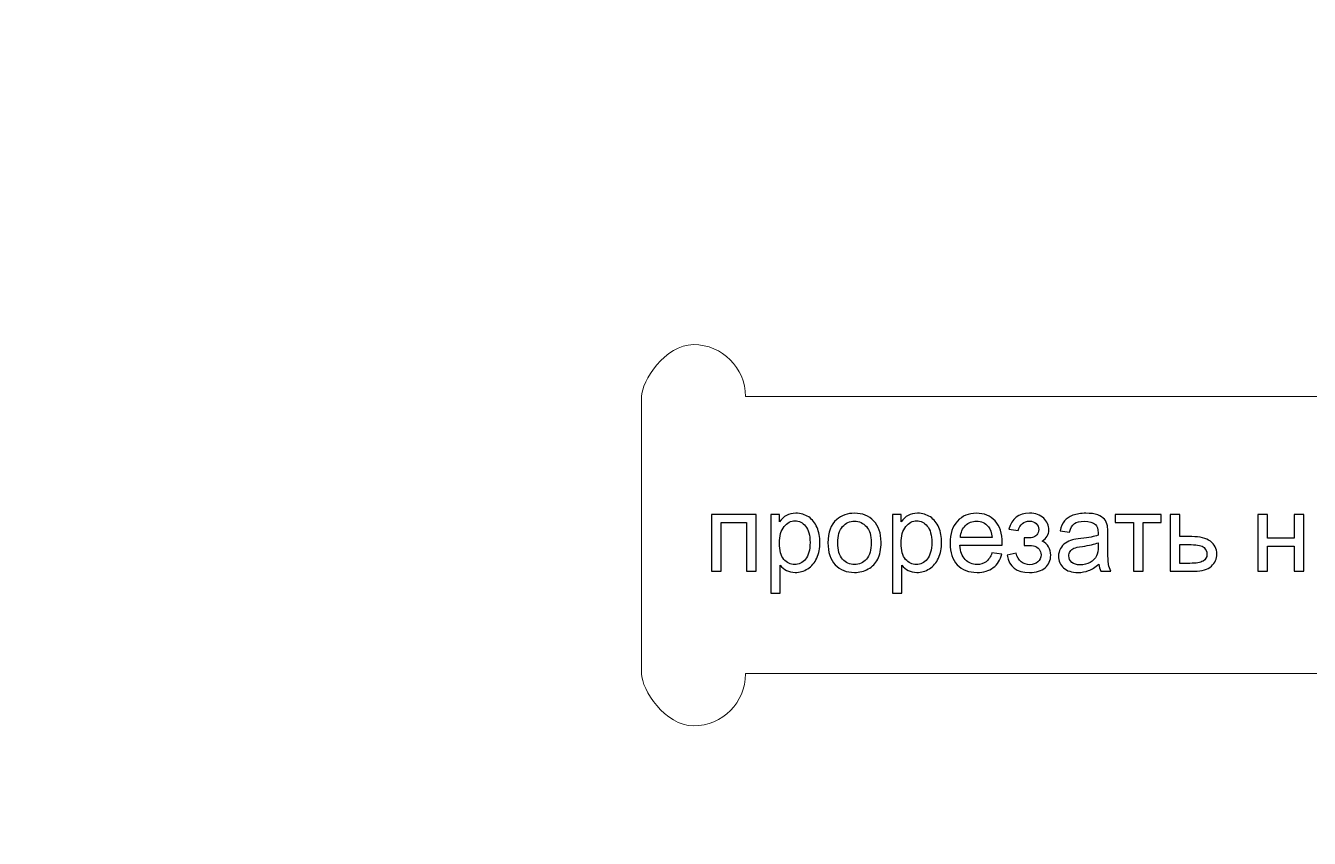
# Model space of a CAD drawing. Header units: millimetres. Extents: x -998 to 1016, y -1915 to 1914.
# Drawn here: x 689.1 to 763.2, y 1444 to 1490.9 of the extents above; entities that cross this region are included whole.
import ezdxf

# ---------------------------------------------------------------- set-up
doc = ezdxf.new("R2010")
doc.units = ezdxf.units.MM
doc.header["$MEASUREMENT"] = 0
doc.layers.add('layer 1', color=7, linetype='Continuous')

msp = doc.modelspace()

# ---------------------------------------------------------------- linework, layer by layer
at = {"layer": 'layer 1', "color": 153, "lineweight": 200}
msp.add_open_spline([(750.3887, 1253.6089), (750.3887, 1253.6089), (303.4661, 1825.9973), (303.4661, 1825.9973)], degree=3, dxfattribs=at)
at = {"layer": 'layer 1', "color": 231, "lineweight": 20}
for points, knots in [([(904.7245, 1396.4717), (868.826, 1334.2937), (789.3192, 1312.9899), (727.1412, 1348.8884), (727.1412, 1348.8884), (664.9632, 1384.7869), (643.6594, 1464.2937), (679.5579, 1526.4717), (679.5579, 1526.4717), (715.4564, 1588.6497), (794.9632, 1609.9535), (857.1412, 1574.055), (857.1412, 1574.055), (919.3192, 1538.1565), (940.623, 1458.6497), (904.7245, 1396.4717)], [0, 0, 0, 0, 0.2, 0.2, 0.2, 0.2, 0.4, 0.4, 0.4, 0.4, 0.6, 0.6, 0.6, 0.6, 1, 1, 1, 1]), ([(815.9603, 1518.743), (815.9603, 1518.743), (787.5224, 1469.4717), (787.5224, 1469.4717), (787.5224, 1469.4717), (787.5224, 1469.4717), (730.6331, 1469.4718), (730.6331, 1469.4718), (730.6331, 1469.4718), (730.6261, 1471.1226), (729.2878, 1472.4589), (727.6333, 1472.4589), (727.6333, 1472.4589), (725.9787, 1472.4589), (724.6333, 1470.3496), (724.6333, 1469.4588), (724.6333, 1469.4588), (724.6329, 1464.2341), (724.6331, 1458.247), (724.6333, 1453.4587), (724.6333, 1453.4587), (724.6332, 1452.5679), (725.9765, 1450.4586), (727.6332, 1450.4586), (727.6332, 1450.4586), (729.29, 1450.4586), (730.6333, 1451.8018), (730.6333, 1453.4586), (730.6333, 1453.4586), (730.6333, 1453.4586), (730.6331, 1453.4717), (730.6331, 1453.4717), (730.6331, 1453.4717), (730.6331, 1453.4717), (787.5224, 1453.4717), (787.5224, 1453.4717), (787.5224, 1453.4717), (787.5224, 1453.4717), (815.967, 1404.2041), (815.967, 1404.2041), (815.967, 1404.2041), (815.967, 1404.2041), (815.9556, 1404.1977), (815.9556, 1404.1977), (815.9556, 1404.1977), (814.5208, 1403.3693), (814.029, 1401.5344), (814.8574, 1400.0996), (814.8574, 1400.0996), (815.6858, 1398.6648), (818.1843, 1398.5562), (818.9557, 1399.0016), (818.9557, 1399.0016), (823.1027, 1401.3958), (828.2872, 1404.3896), (832.8122, 1407.0017), (832.8122, 1407.0017), (833.5835, 1407.447), (834.7376, 1409.6668), (833.9103, 1411.0997), (833.9103, 1411.0997), (833.083, 1412.5326), (831.2567, 1413.0235), (829.8235, 1412.2042), (829.8235, 1412.2042), (829.8235, 1412.2042), (801.3788, 1461.4718), (801.3788, 1461.4718), (801.3788, 1461.4718), (801.3788, 1461.4718), (829.8234, 1510.7391), (829.8234, 1510.7391), (829.8234, 1510.7391), (831.2582, 1509.9107), (833.0929, 1510.4024), (833.9214, 1511.8372), (833.9214, 1511.8372), (834.7498, 1513.272), (834.2582, 1515.1069), (832.8234, 1515.9352), (832.8234, 1515.9352), (832.8234, 1515.9352), (818.9669, 1523.9352), (818.9669, 1523.9352), (818.9669, 1523.9352), (817.5457, 1524.7805), (815.6831, 1524.2628), (814.8622, 1522.841), (814.8622, 1522.841), (814.0338, 1521.4062), (814.5255, 1519.5714), (815.9603, 1518.743)], [0, 0, 0, 0, 0.0416667, 0.0416667, 0.0416667, 0.0416667, 0.0833333, 0.0833333, 0.0833333, 0.0833333, 0.125, 0.125, 0.125, 0.125, 0.1666667, 0.1666667, 0.1666667, 0.1666667, 0.2083333, 0.2083333, 0.2083333, 0.2083333, 0.25, 0.25, 0.25, 0.25, 0.2916667, 0.2916667, 0.2916667, 0.2916667, 0.3333333, 0.3333333, 0.3333333, 0.3333333, 0.375, 0.375, 0.375, 0.375, 0.4166667, 0.4166667, 0.4166667, 0.4166667, 0.4583333, 0.4583333, 0.4583333, 0.4583333, 0.5, 0.5, 0.5, 0.5, 0.5416667, 0.5416667, 0.5416667, 0.5416667, 0.5833333, 0.5833333, 0.5833333, 0.5833333, 0.625, 0.625, 0.625, 0.625, 0.6666667, 0.6666667, 0.6666667, 0.6666667, 0.7083333, 0.7083333, 0.7083333, 0.7083333, 0.75, 0.75, 0.75, 0.75, 0.7916667, 0.7916667, 0.7916667, 0.7916667, 0.8333333, 0.8333333, 0.8333333, 0.8333333, 0.875, 0.875, 0.875, 0.875, 0.9166667, 0.9166667, 0.9166667, 0.9166667, 1, 1, 1, 1])]:
    msp.add_open_spline(points, degree=3, knots=knots, dxfattribs=at)
at = {"layer": 'layer 1', "color": 250}
for points, knots in [([(728.661, 1462.6589), (728.661, 1462.6589), (731.2508, 1462.6589), (731.2508, 1462.6589), (731.2508, 1462.6589), (731.2508, 1462.6589), (731.2508, 1459.3806), (731.2508, 1459.3806), (731.2508, 1459.3806), (731.2508, 1459.3806), (730.6949, 1459.3806), (730.6949, 1459.3806), (730.6949, 1459.3806), (730.6949, 1459.3806), (730.6949, 1462.1978), (730.6949, 1462.1978), (730.6949, 1462.1978), (730.6949, 1462.1978), (729.2168, 1462.1978), (729.2168, 1462.1978), (729.2168, 1462.1978), (729.2168, 1462.1978), (729.2168, 1459.3806), (729.2168, 1459.3806), (729.2168, 1459.3806), (729.2168, 1459.3806), (728.661, 1459.3806), (728.661, 1459.3806), (728.661, 1459.3806), (728.661, 1459.3806), (728.661, 1462.6589), (728.661, 1462.6589)], [0, 0, 0, 0, 0.1111111, 0.1111111, 0.1111111, 0.1111111, 0.2222222, 0.2222222, 0.2222222, 0.2222222, 0.3333333, 0.3333333, 0.3333333, 0.3333333, 0.4444444, 0.4444444, 0.4444444, 0.4444444, 0.5555556, 0.5555556, 0.5555556, 0.5555556, 0.6666667, 0.6666667, 0.6666667, 0.6666667, 0.7777778, 0.7777778, 0.7777778, 0.7777778, 1, 1, 1, 1]), ([(732.0814, 1458.1236), (732.0814, 1458.1236), (732.0814, 1462.6589), (732.0814, 1462.6589), (732.0814, 1462.6589), (732.0814, 1462.6589), (732.5867, 1462.6589), (732.5867, 1462.6589), (732.5867, 1462.6589), (732.5867, 1462.6589), (732.5867, 1462.2283), (732.5867, 1462.2283), (732.5867, 1462.2283), (732.7057, 1462.3946), (732.8404, 1462.5199), (732.991, 1462.6031), (732.991, 1462.6031), (733.1405, 1462.6862), (733.3226, 1462.7283), (733.5363, 1462.7283), (733.5363, 1462.7283), (733.8163, 1462.7283), (734.0627, 1462.6568), (734.2764, 1462.5125), (734.2764, 1462.5125), (734.4901, 1462.3694), (734.6512, 1462.1662), (734.7606, 1461.9051), (734.7606, 1461.9051), (734.8691, 1461.643), (734.9238, 1461.3566), (734.9238, 1461.0439), (734.9238, 1461.0439), (734.9238, 1460.7102), (734.8638, 1460.4091), (734.7438, 1460.1407), (734.7438, 1460.1407), (734.6238, 1459.8733), (734.449, 1459.668), (734.2195, 1459.5248), (734.2195, 1459.5248), (733.9911, 1459.3827), (733.75, 1459.3111), (733.4973, 1459.3111), (733.4973, 1459.3111), (733.3121, 1459.3111), (733.1457, 1459.3501), (732.9994, 1459.428), (732.9994, 1459.428), (732.852, 1459.5059), (732.732, 1459.6038), (732.6372, 1459.7227), (732.6372, 1459.7227), (732.6372, 1459.7227), (732.6372, 1458.1236), (732.6372, 1458.1236), (732.6372, 1458.1236), (732.6372, 1458.1236), (732.0814, 1458.1236), (732.0814, 1458.1236)], [0, 0, 0, 0, 0.0625, 0.0625, 0.0625, 0.0625, 0.125, 0.125, 0.125, 0.125, 0.1875, 0.1875, 0.1875, 0.1875, 0.25, 0.25, 0.25, 0.25, 0.3125, 0.3125, 0.3125, 0.3125, 0.375, 0.375, 0.375, 0.375, 0.4375, 0.4375, 0.4375, 0.4375, 0.5, 0.5, 0.5, 0.5, 0.5625, 0.5625, 0.5625, 0.5625, 0.625, 0.625, 0.625, 0.625, 0.6875, 0.6875, 0.6875, 0.6875, 0.75, 0.75, 0.75, 0.75, 0.8125, 0.8125, 0.8125, 0.8125, 0.875, 0.875, 0.875, 0.875, 1, 1, 1, 1]), ([(732.5867, 1460.9997), (732.5867, 1460.5797), (732.672, 1460.2691), (732.8415, 1460.068), (732.8415, 1460.068), (733.012, 1459.867), (733.2184, 1459.7659), (733.4605, 1459.7659), (733.4605, 1459.7659), (733.7068, 1459.7659), (733.9174, 1459.8701), (734.0921, 1460.0786), (734.0921, 1460.0786), (734.268, 1460.287), (734.3553, 1460.6092), (734.3553, 1461.0461), (734.3553, 1461.0461), (734.3553, 1461.4629), (734.2701, 1461.7746), (734.0985, 1461.9819), (734.0985, 1461.9819), (733.9269, 1462.1893), (733.7226, 1462.2925), (733.4847, 1462.2925), (733.4847, 1462.2925), (733.2489, 1462.2925), (733.0404, 1462.182), (732.8594, 1461.9619), (732.8594, 1461.9619), (732.6772, 1461.7409), (732.5867, 1461.4208), (732.5867, 1460.9997)], [0, 0, 0, 0, 0.1111111, 0.1111111, 0.1111111, 0.1111111, 0.2222222, 0.2222222, 0.2222222, 0.2222222, 0.3333333, 0.3333333, 0.3333333, 0.3333333, 0.4444444, 0.4444444, 0.4444444, 0.4444444, 0.5555556, 0.5555556, 0.5555556, 0.5555556, 0.6666667, 0.6666667, 0.6666667, 0.6666667, 0.7777778, 0.7777778, 0.7777778, 0.7777778, 1, 1, 1, 1]), ([(735.3859, 1461.0197), (735.3859, 1461.6251), (735.5544, 1462.0735), (735.8923, 1462.3651), (735.8923, 1462.3651), (736.1734, 1462.6073), (736.5177, 1462.7283), (736.923, 1462.7283), (736.923, 1462.7283), (737.3725, 1462.7283), (737.7409, 1462.581), (738.0273, 1462.2862), (738.0273, 1462.2862), (738.3126, 1461.9925), (738.4558, 1461.5851), (738.4558, 1461.0661), (738.4558, 1461.0661), (738.4558, 1460.645), (738.3926, 1460.3144), (738.2663, 1460.0733), (738.2663, 1460.0733), (738.1399, 1459.8322), (737.9557, 1459.6448), (737.7136, 1459.5111), (737.7136, 1459.5111), (737.4725, 1459.3774), (737.2083, 1459.3111), (736.923, 1459.3111), (736.923, 1459.3111), (736.464, 1459.3111), (736.0934, 1459.4575), (735.8102, 1459.7512), (735.8102, 1459.7512), (735.527, 1460.0449), (735.3859, 1460.4681), (735.3859, 1461.0197)], [0, 0, 0, 0, 0.1, 0.1, 0.1, 0.1, 0.2, 0.2, 0.2, 0.2, 0.3, 0.3, 0.3, 0.3, 0.4, 0.4, 0.4, 0.4, 0.5, 0.5, 0.5, 0.5, 0.6, 0.6, 0.6, 0.6, 0.7, 0.7, 0.7, 0.7, 0.8, 0.8, 0.8, 0.8, 1, 1, 1, 1]), ([(735.9544, 1461.0187), (735.9544, 1460.5997), (736.046, 1460.286), (736.2292, 1460.0786), (736.2292, 1460.0786), (736.4134, 1459.8701), (736.644, 1459.7659), (736.923, 1459.7659), (736.923, 1459.7659), (737.1988, 1459.7659), (737.4283, 1459.8701), (737.6125, 1460.0796), (737.6125, 1460.0796), (737.7957, 1460.2891), (737.8873, 1460.6081), (737.8873, 1461.0366), (737.8873, 1461.0366), (737.8873, 1461.4408), (737.7946, 1461.7472), (737.6104, 1461.9546), (737.6104, 1461.9546), (737.4262, 1462.163), (737.1967, 1462.2672), (736.923, 1462.2672), (736.923, 1462.2672), (736.644, 1462.2672), (736.4134, 1462.1641), (736.2292, 1461.9567), (736.2292, 1461.9567), (736.046, 1461.7493), (735.9544, 1461.4366), (735.9544, 1461.0187)], [0, 0, 0, 0, 0.1111111, 0.1111111, 0.1111111, 0.1111111, 0.2222222, 0.2222222, 0.2222222, 0.2222222, 0.3333333, 0.3333333, 0.3333333, 0.3333333, 0.4444444, 0.4444444, 0.4444444, 0.4444444, 0.5555556, 0.5555556, 0.5555556, 0.5555556, 0.6666667, 0.6666667, 0.6666667, 0.6666667, 0.7777778, 0.7777778, 0.7777778, 0.7777778, 1, 1, 1, 1]), ([(739.1074, 1458.1236), (739.1074, 1458.1236), (739.1074, 1462.6589), (739.1074, 1462.6589), (739.1074, 1462.6589), (739.1074, 1462.6589), (739.6127, 1462.6589), (739.6127, 1462.6589), (739.6127, 1462.6589), (739.6127, 1462.6589), (739.6127, 1462.2283), (739.6127, 1462.2283), (739.6127, 1462.2283), (739.7317, 1462.3946), (739.8664, 1462.5199), (740.017, 1462.6031), (740.017, 1462.6031), (740.1665, 1462.6862), (740.3486, 1462.7283), (740.5623, 1462.7283), (740.5623, 1462.7283), (740.8423, 1462.7283), (741.0887, 1462.6568), (741.3024, 1462.5125), (741.3024, 1462.5125), (741.5161, 1462.3694), (741.6772, 1462.1662), (741.7866, 1461.9051), (741.7866, 1461.9051), (741.8951, 1461.643), (741.9498, 1461.3566), (741.9498, 1461.0439), (741.9498, 1461.0439), (741.9498, 1460.7102), (741.8898, 1460.4091), (741.7698, 1460.1407), (741.7698, 1460.1407), (741.6498, 1459.8733), (741.475, 1459.668), (741.2455, 1459.5248), (741.2455, 1459.5248), (741.0171, 1459.3827), (740.776, 1459.3111), (740.5233, 1459.3111), (740.5233, 1459.3111), (740.3381, 1459.3111), (740.1717, 1459.3501), (740.0254, 1459.428), (740.0254, 1459.428), (739.878, 1459.5059), (739.758, 1459.6038), (739.6632, 1459.7227), (739.6632, 1459.7227), (739.6632, 1459.7227), (739.6632, 1458.1236), (739.6632, 1458.1236), (739.6632, 1458.1236), (739.6632, 1458.1236), (739.1074, 1458.1236), (739.1074, 1458.1236)], [0, 0, 0, 0, 0.0625, 0.0625, 0.0625, 0.0625, 0.125, 0.125, 0.125, 0.125, 0.1875, 0.1875, 0.1875, 0.1875, 0.25, 0.25, 0.25, 0.25, 0.3125, 0.3125, 0.3125, 0.3125, 0.375, 0.375, 0.375, 0.375, 0.4375, 0.4375, 0.4375, 0.4375, 0.5, 0.5, 0.5, 0.5, 0.5625, 0.5625, 0.5625, 0.5625, 0.625, 0.625, 0.625, 0.625, 0.6875, 0.6875, 0.6875, 0.6875, 0.75, 0.75, 0.75, 0.75, 0.8125, 0.8125, 0.8125, 0.8125, 0.875, 0.875, 0.875, 0.875, 1, 1, 1, 1]), ([(739.6127, 1460.9997), (739.6127, 1460.5797), (739.698, 1460.2691), (739.8675, 1460.068), (739.8675, 1460.068), (740.038, 1459.867), (740.2444, 1459.7659), (740.4865, 1459.7659), (740.4865, 1459.7659), (740.7328, 1459.7659), (740.9434, 1459.8701), (741.1181, 1460.0786), (741.1181, 1460.0786), (741.294, 1460.287), (741.3813, 1460.6092), (741.3813, 1461.0461), (741.3813, 1461.0461), (741.3813, 1461.4629), (741.2961, 1461.7746), (741.1245, 1461.9819), (741.1245, 1461.9819), (740.9529, 1462.1893), (740.7486, 1462.2925), (740.5107, 1462.2925), (740.5107, 1462.2925), (740.2749, 1462.2925), (740.0664, 1462.182), (739.8854, 1461.9619), (739.8854, 1461.9619), (739.7032, 1461.7409), (739.6127, 1461.4208), (739.6127, 1460.9997)], [0, 0, 0, 0, 0.1111111, 0.1111111, 0.1111111, 0.1111111, 0.2222222, 0.2222222, 0.2222222, 0.2222222, 0.3333333, 0.3333333, 0.3333333, 0.3333333, 0.4444444, 0.4444444, 0.4444444, 0.4444444, 0.5555556, 0.5555556, 0.5555556, 0.5555556, 0.6666667, 0.6666667, 0.6666667, 0.6666667, 0.7777778, 0.7777778, 0.7777778, 0.7777778, 1, 1, 1, 1]), ([(744.8564, 1460.4418), (744.8564, 1460.4418), (745.4312, 1460.366), (745.4312, 1460.366), (745.4312, 1460.366), (745.3417, 1460.0323), (745.1744, 1459.7722), (744.9301, 1459.588), (744.9301, 1459.588), (744.6859, 1459.4038), (744.3743, 1459.3111), (743.9942, 1459.3111), (743.9942, 1459.3111), (743.5163, 1459.3111), (743.1373, 1459.4585), (742.8573, 1459.7533), (742.8573, 1459.7533), (742.5772, 1460.047), (742.4372, 1460.4607), (742.4372, 1460.9924), (742.4372, 1460.9924), (742.4372, 1461.5419), (742.5783, 1461.9693), (742.8615, 1462.2725), (742.8615, 1462.2725), (743.1447, 1462.5767), (743.5121, 1462.7283), (743.9637, 1462.7283), (743.9637, 1462.7283), (744.4006, 1462.7283), (744.7575, 1462.5799), (745.0343, 1462.282), (745.0343, 1462.282), (745.3112, 1461.9841), (745.4502, 1461.5651), (745.4502, 1461.025), (745.4502, 1461.025), (745.4502, 1460.9924), (745.4491, 1460.9429), (745.447, 1460.8776), (745.447, 1460.8776), (745.447, 1460.8776), (743.0057, 1460.8776), (743.0057, 1460.8776), (743.0057, 1460.8776), (743.0268, 1460.5186), (743.1278, 1460.2428), (743.311, 1460.0523), (743.311, 1460.0523), (743.4931, 1459.8617), (743.7216, 1459.7659), (743.9942, 1459.7659), (743.9942, 1459.7659), (744.1974, 1459.7659), (744.3711, 1459.8196), (744.5143, 1459.927), (744.5143, 1459.927), (744.6585, 1460.0344), (744.7722, 1460.206), (744.8564, 1460.4418)], [0, 0, 0, 0, 0.0625, 0.0625, 0.0625, 0.0625, 0.125, 0.125, 0.125, 0.125, 0.1875, 0.1875, 0.1875, 0.1875, 0.25, 0.25, 0.25, 0.25, 0.3125, 0.3125, 0.3125, 0.3125, 0.375, 0.375, 0.375, 0.375, 0.4375, 0.4375, 0.4375, 0.4375, 0.5, 0.5, 0.5, 0.5, 0.5625, 0.5625, 0.5625, 0.5625, 0.625, 0.625, 0.625, 0.625, 0.6875, 0.6875, 0.6875, 0.6875, 0.75, 0.75, 0.75, 0.75, 0.8125, 0.8125, 0.8125, 0.8125, 0.875, 0.875, 0.875, 0.875, 1, 1, 1, 1]), ([(743.0373, 1461.3324), (743.0373, 1461.3324), (744.8627, 1461.3324), (744.8627, 1461.3324), (744.8627, 1461.3324), (744.8385, 1461.6082), (744.768, 1461.8146), (744.6532, 1461.9525), (744.6532, 1461.9525), (744.4774, 1462.1662), (744.2479, 1462.2736), (743.9669, 1462.2736), (743.9669, 1462.2736), (743.7121, 1462.2736), (743.4984, 1462.1883), (743.3247, 1462.0177), (743.3247, 1462.0177), (743.152, 1461.8472), (743.0562, 1461.6187), (743.0373, 1461.3324)], [0, 0, 0, 0, 0.1666667, 0.1666667, 0.1666667, 0.1666667, 0.3333333, 0.3333333, 0.3333333, 0.3333333, 0.5, 0.5, 0.5, 0.5, 0.6666667, 0.6666667, 0.6666667, 0.6666667, 1, 1, 1, 1]), ([(746.7208, 1460.865), (746.7208, 1460.865), (746.7208, 1461.3008), (746.7208, 1461.3008), (746.7208, 1461.3008), (746.9545, 1461.3029), (747.1145, 1461.3124), (747.1987, 1461.3282), (747.1987, 1461.3282), (747.284, 1461.345), (747.3651, 1461.3935), (747.4409, 1461.4756), (747.4409, 1461.4756), (747.5167, 1461.5577), (747.5546, 1461.6598), (747.5546, 1461.783), (747.5546, 1461.783), (747.5546, 1461.9314), (747.5051, 1462.0514), (747.4051, 1462.1399), (747.4051, 1462.1399), (747.3051, 1462.2293), (747.1766, 1462.2736), (747.0177, 1462.2736), (747.0177, 1462.2736), (746.705, 1462.2736), (746.486, 1462.0904), (746.3607, 1461.724), (746.3607, 1461.724), (746.3607, 1461.724), (745.8302, 1461.8125), (745.8302, 1461.8125), (745.8302, 1461.8125), (745.9944, 1462.423), (746.3923, 1462.7283), (747.0219, 1462.7283), (747.0219, 1462.7283), (747.3714, 1462.7283), (747.6451, 1462.6336), (747.8441, 1462.443), (747.8441, 1462.443), (748.043, 1462.2525), (748.142, 1462.0251), (748.142, 1461.7609), (748.142, 1461.7609), (748.142, 1461.4945), (748.0125, 1461.2819), (747.7546, 1461.125), (747.7546, 1461.125), (747.9199, 1461.0366), (748.043, 1460.9239), (748.1262, 1460.7871), (748.1262, 1460.7871), (748.2083, 1460.6502), (748.2494, 1460.4881), (748.2494, 1460.3007), (748.2494, 1460.3007), (748.2494, 1460.007), (748.142, 1459.7691), (747.9283, 1459.5859), (747.9283, 1459.5859), (747.7135, 1459.4027), (747.4145, 1459.3111), (747.0292, 1459.3111), (747.0292, 1459.3111), (746.2818, 1459.3111), (745.8481, 1459.6417), (745.7291, 1460.3028), (745.7291, 1460.3028), (745.7291, 1460.3028), (746.2534, 1460.4165), (746.2534, 1460.4165), (746.2534, 1460.4165), (746.3007, 1460.2081), (746.3965, 1460.0459), (746.5418, 1459.9312), (746.5418, 1459.9312), (746.6871, 1459.8164), (746.8524, 1459.7596), (747.0398, 1459.7596), (747.0398, 1459.7596), (747.2272, 1459.7596), (747.383, 1459.8122), (747.5072, 1459.9186), (747.5072, 1459.9186), (747.6314, 1460.0238), (747.6935, 1460.1586), (747.6935, 1460.3228), (747.6935, 1460.3228), (747.6935, 1460.4502), (747.6546, 1460.5607), (747.5767, 1460.6555), (747.5767, 1460.6555), (747.4988, 1460.7502), (747.4156, 1460.8092), (747.3272, 1460.8323), (747.3272, 1460.8323), (747.2387, 1460.8566), (747.0787, 1460.8681), (746.8471, 1460.8681), (746.8471, 1460.8681), (746.8282, 1460.8681), (746.7861, 1460.8671), (746.7208, 1460.865)], [0, 0, 0, 0, 0.037037, 0.037037, 0.037037, 0.037037, 0.0740741, 0.0740741, 0.0740741, 0.0740741, 0.1111111, 0.1111111, 0.1111111, 0.1111111, 0.1481481, 0.1481481, 0.1481481, 0.1481481, 0.1851852, 0.1851852, 0.1851852, 0.1851852, 0.2222222, 0.2222222, 0.2222222, 0.2222222, 0.2592593, 0.2592593, 0.2592593, 0.2592593, 0.2962963, 0.2962963, 0.2962963, 0.2962963, 0.3333333, 0.3333333, 0.3333333, 0.3333333, 0.3703704, 0.3703704, 0.3703704, 0.3703704, 0.4074074, 0.4074074, 0.4074074, 0.4074074, 0.4444444, 0.4444444, 0.4444444, 0.4444444, 0.4814815, 0.4814815, 0.4814815, 0.4814815, 0.5185185, 0.5185185, 0.5185185, 0.5185185, 0.5555556, 0.5555556, 0.5555556, 0.5555556, 0.5925926, 0.5925926, 0.5925926, 0.5925926, 0.6296296, 0.6296296, 0.6296296, 0.6296296, 0.6666667, 0.6666667, 0.6666667, 0.6666667, 0.7037037, 0.7037037, 0.7037037, 0.7037037, 0.7407407, 0.7407407, 0.7407407, 0.7407407, 0.7777778, 0.7777778, 0.7777778, 0.7777778, 0.8148148, 0.8148148, 0.8148148, 0.8148148, 0.8518519, 0.8518519, 0.8518519, 0.8518519, 0.8888889, 0.8888889, 0.8888889, 0.8888889, 0.9259259, 0.9259259, 0.9259259, 0.9259259, 1, 1, 1, 1]), ([(751.0318, 1459.7912), (750.8254, 1459.6154), (750.6265, 1459.4922), (750.4359, 1459.4196), (750.4359, 1459.4196), (750.2454, 1459.3469), (750.0411, 1459.3111), (749.8222, 1459.3111), (749.8222, 1459.3111), (749.4621, 1459.3111), (749.1853, 1459.3985), (748.9916, 1459.5743), (748.9916, 1459.5743), (748.7978, 1459.7491), (748.701, 1459.9733), (748.701, 1460.246), (748.701, 1460.246), (748.701, 1460.406), (748.7378, 1460.5523), (748.8105, 1460.685), (748.8105, 1460.685), (748.8842, 1460.8176), (748.98, 1460.9229), (749.0979, 1461.0029), (749.0979, 1461.0029), (749.2168, 1461.0829), (749.3495, 1461.144), (749.4979, 1461.185), (749.4979, 1461.185), (749.6074, 1461.2134), (749.7727, 1461.2408), (749.9927, 1461.2682), (749.9927, 1461.2682), (750.4412, 1461.3208), (750.7728, 1461.385), (750.9844, 1461.4587), (750.9844, 1461.4587), (750.9865, 1461.5345), (750.9876, 1461.583), (750.9876, 1461.603), (750.9876, 1461.603), (750.9876, 1461.8282), (750.9349, 1461.9872), (750.8297, 1462.0799), (750.8297, 1462.0799), (750.6875, 1462.2051), (750.4759, 1462.2672), (750.1959, 1462.2672), (750.1959, 1462.2672), (749.9338, 1462.2672), (749.7401, 1462.2209), (749.6158, 1462.1293), (749.6158, 1462.1293), (749.4906, 1462.0377), (749.399, 1461.8756), (749.339, 1461.6419), (749.339, 1461.6419), (749.339, 1461.6419), (748.7957, 1461.7177), (748.7957, 1461.7177), (748.7957, 1461.7177), (748.8452, 1461.9504), (748.9263, 1462.1388), (749.04, 1462.282), (749.04, 1462.282), (749.1537, 1462.4252), (749.3179, 1462.5346), (749.5327, 1462.6125), (749.5327, 1462.6125), (749.7464, 1462.6894), (749.9959, 1462.7283), (750.278, 1462.7283), (750.278, 1462.7283), (750.558, 1462.7283), (750.7865, 1462.6957), (750.9623, 1462.6294), (750.9623, 1462.6294), (751.1371, 1462.5631), (751.2665, 1462.4809), (751.3487, 1462.3809), (751.3487, 1462.3809), (751.4308, 1462.2809), (751.4887, 1462.1546), (751.5224, 1462.0019), (751.5224, 1462.0019), (751.5403, 1461.9072), (751.5497, 1461.7367), (751.5497, 1461.4914), (751.5497, 1461.4914), (751.5497, 1461.4914), (751.5497, 1460.7544), (751.5497, 1460.7544), (751.5497, 1460.7544), (751.5497, 1460.2396), (751.5613, 1459.9143), (751.5845, 1459.7764), (751.5845, 1459.7764), (751.6066, 1459.6385), (751.6529, 1459.5069), (751.7203, 1459.3806), (751.7203, 1459.3806), (751.7203, 1459.3806), (751.1392, 1459.3806), (751.1392, 1459.3806), (751.1392, 1459.3806), (751.0834, 1459.4975), (751.0476, 1459.6343), (751.0318, 1459.7912)], [0, 0, 0, 0, 0.0357143, 0.0357143, 0.0357143, 0.0357143, 0.0714286, 0.0714286, 0.0714286, 0.0714286, 0.1071429, 0.1071429, 0.1071429, 0.1071429, 0.1428571, 0.1428571, 0.1428571, 0.1428571, 0.1785714, 0.1785714, 0.1785714, 0.1785714, 0.2142857, 0.2142857, 0.2142857, 0.2142857, 0.25, 0.25, 0.25, 0.25, 0.2857143, 0.2857143, 0.2857143, 0.2857143, 0.3214286, 0.3214286, 0.3214286, 0.3214286, 0.3571429, 0.3571429, 0.3571429, 0.3571429, 0.3928571, 0.3928571, 0.3928571, 0.3928571, 0.4285714, 0.4285714, 0.4285714, 0.4285714, 0.4642857, 0.4642857, 0.4642857, 0.4642857, 0.5, 0.5, 0.5, 0.5, 0.5357143, 0.5357143, 0.5357143, 0.5357143, 0.5714286, 0.5714286, 0.5714286, 0.5714286, 0.6071429, 0.6071429, 0.6071429, 0.6071429, 0.6428571, 0.6428571, 0.6428571, 0.6428571, 0.6785714, 0.6785714, 0.6785714, 0.6785714, 0.7142857, 0.7142857, 0.7142857, 0.7142857, 0.75, 0.75, 0.75, 0.75, 0.7857143, 0.7857143, 0.7857143, 0.7857143, 0.8214286, 0.8214286, 0.8214286, 0.8214286, 0.8571429, 0.8571429, 0.8571429, 0.8571429, 0.8928571, 0.8928571, 0.8928571, 0.8928571, 0.9285714, 0.9285714, 0.9285714, 0.9285714, 1, 1, 1, 1]), ([(751.9739, 1462.6589), (751.9739, 1462.6589), (754.6269, 1462.6589), (754.6269, 1462.6589), (754.6269, 1462.6589), (754.6269, 1462.6589), (754.6269, 1462.1978), (754.6269, 1462.1978), (754.6269, 1462.1978), (754.6269, 1462.1978), (753.5783, 1462.1978), (753.5783, 1462.1978), (753.5783, 1462.1978), (753.5783, 1462.1978), (753.5783, 1459.3806), (753.5783, 1459.3806), (753.5783, 1459.3806), (753.5783, 1459.3806), (753.0225, 1459.3806), (753.0225, 1459.3806), (753.0225, 1459.3806), (753.0225, 1459.3806), (753.0225, 1462.1978), (753.0225, 1462.1978), (753.0225, 1462.1978), (753.0225, 1462.1978), (751.9739, 1462.1978), (751.9739, 1462.1978), (751.9739, 1462.1978), (751.9739, 1462.1978), (751.9739, 1462.6589), (751.9739, 1462.6589)], [0, 0, 0, 0, 0.1111111, 0.1111111, 0.1111111, 0.1111111, 0.2222222, 0.2222222, 0.2222222, 0.2222222, 0.3333333, 0.3333333, 0.3333333, 0.3333333, 0.4444444, 0.4444444, 0.4444444, 0.4444444, 0.5555556, 0.5555556, 0.5555556, 0.5555556, 0.6666667, 0.6666667, 0.6666667, 0.6666667, 0.7777778, 0.7777778, 0.7777778, 0.7777778, 1, 1, 1, 1]), ([(755.1449, 1462.6589), (755.1449, 1462.6589), (755.7007, 1462.6589), (755.7007, 1462.6589), (755.7007, 1462.6589), (755.7007, 1462.6589), (755.7007, 1461.3766), (755.7007, 1461.3766), (755.7007, 1461.3766), (755.7007, 1461.3766), (756.4039, 1461.3766), (756.4039, 1461.3766), (756.4039, 1461.3766), (756.8629, 1461.3766), (757.2156, 1461.2882), (757.4641, 1461.1103), (757.4641, 1461.1103), (757.7115, 1460.9324), (757.8357, 1460.6871), (757.8357, 1460.3744), (757.8357, 1460.3744), (757.8357, 1460.1007), (757.7325, 1459.867), (757.5251, 1459.6722), (757.5251, 1459.6722), (757.3188, 1459.4775), (756.9882, 1459.3806), (756.5334, 1459.3806), (756.5334, 1459.3806), (756.5334, 1459.3806), (755.1449, 1459.3806), (755.1449, 1459.3806), (755.1449, 1459.3806), (755.1449, 1459.3806), (755.1449, 1462.6589), (755.1449, 1462.6589)], [0, 0, 0, 0, 0.1, 0.1, 0.1, 0.1, 0.2, 0.2, 0.2, 0.2, 0.3, 0.3, 0.3, 0.3, 0.4, 0.4, 0.4, 0.4, 0.5, 0.5, 0.5, 0.5, 0.6, 0.6, 0.6, 0.6, 0.7, 0.7, 0.7, 0.7, 0.8, 0.8, 0.8, 0.8, 1, 1, 1, 1]), ([(760.2033, 1462.6589), (760.2033, 1462.6589), (760.7591, 1462.6589), (760.7591, 1462.6589), (760.7591, 1462.6589), (760.7591, 1462.6589), (760.7591, 1461.2945), (760.7591, 1461.2945), (760.7591, 1461.2945), (760.7591, 1461.2945), (762.3004, 1461.2945), (762.3004, 1461.2945), (762.3004, 1461.2945), (762.3004, 1461.2945), (762.3004, 1462.6589), (762.3004, 1462.6589), (762.3004, 1462.6589), (762.3004, 1462.6589), (762.8562, 1462.6589), (762.8562, 1462.6589), (762.8562, 1462.6589), (762.8562, 1462.6589), (762.8562, 1459.3806), (762.8562, 1459.3806), (762.8562, 1459.3806), (762.8562, 1459.3806), (762.3004, 1459.3806), (762.3004, 1459.3806), (762.3004, 1459.3806), (762.3004, 1459.3806), (762.3004, 1460.8334), (762.3004, 1460.8334), (762.3004, 1460.8334), (762.3004, 1460.8334), (760.7591, 1460.8334), (760.7591, 1460.8334), (760.7591, 1460.8334), (760.7591, 1460.8334), (760.7591, 1459.3806), (760.7591, 1459.3806), (760.7591, 1459.3806), (760.7591, 1459.3806), (760.2033, 1459.3806), (760.2033, 1459.3806), (760.2033, 1459.3806), (760.2033, 1459.3806), (760.2033, 1462.6589), (760.2033, 1462.6589)], [0, 0, 0, 0, 0.0769231, 0.0769231, 0.0769231, 0.0769231, 0.1538462, 0.1538462, 0.1538462, 0.1538462, 0.2307692, 0.2307692, 0.2307692, 0.2307692, 0.3076923, 0.3076923, 0.3076923, 0.3076923, 0.3846154, 0.3846154, 0.3846154, 0.3846154, 0.4615385, 0.4615385, 0.4615385, 0.4615385, 0.5384615, 0.5384615, 0.5384615, 0.5384615, 0.6153846, 0.6153846, 0.6153846, 0.6153846, 0.6923077, 0.6923077, 0.6923077, 0.6923077, 0.7692308, 0.7692308, 0.7692308, 0.7692308, 0.8461538, 0.8461538, 0.8461538, 0.8461538, 1, 1, 1, 1]), ([(750.9876, 1461.0229), (750.7854, 1460.9408), (750.4822, 1460.8713), (750.078, 1460.8144), (750.078, 1460.8144), (749.8485, 1460.7818), (749.6864, 1460.745), (749.5916, 1460.7039), (749.5916, 1460.7039), (749.4969, 1460.6628), (749.4242, 1460.6028), (749.3726, 1460.5249), (749.3726, 1460.5249), (749.3211, 1460.446), (749.2947, 1460.3586), (749.2947, 1460.2618), (749.2947, 1460.2618), (749.2947, 1460.1154), (749.3505, 1459.9922), (749.4632, 1459.8943), (749.4632, 1459.8943), (749.5758, 1459.7964), (749.7401, 1459.747), (749.9559, 1459.747), (749.9559, 1459.747), (750.1696, 1459.747), (750.3601, 1459.7933), (750.5275, 1459.887), (750.5275, 1459.887), (750.6938, 1459.9796), (750.817, 1460.107), (750.8949, 1460.2681), (750.8949, 1460.2681), (750.9549, 1460.3933), (750.9844, 1460.5776), (750.9844, 1460.8208), (750.9844, 1460.8208), (750.9844, 1460.8208), (750.9876, 1461.0229), (750.9876, 1461.0229)], [0, 0, 0, 0, 0.0909091, 0.0909091, 0.0909091, 0.0909091, 0.1818182, 0.1818182, 0.1818182, 0.1818182, 0.2727273, 0.2727273, 0.2727273, 0.2727273, 0.3636364, 0.3636364, 0.3636364, 0.3636364, 0.4545455, 0.4545455, 0.4545455, 0.4545455, 0.5454545, 0.5454545, 0.5454545, 0.5454545, 0.6363636, 0.6363636, 0.6363636, 0.6363636, 0.7272727, 0.7272727, 0.7272727, 0.7272727, 0.8181818, 0.8181818, 0.8181818, 0.8181818, 1, 1, 1, 1]), ([(755.7007, 1459.8354), (755.7007, 1459.8354), (756.286, 1459.8354), (756.286, 1459.8354), (756.286, 1459.8354), (756.6387, 1459.8354), (756.8903, 1459.8786), (757.0409, 1459.9649), (757.0409, 1459.9649), (757.1914, 1460.0512), (757.2672, 1460.186), (757.2672, 1460.3691), (757.2672, 1460.3691), (757.2672, 1460.5113), (757.2114, 1460.6376), (757.0998, 1460.7492), (757.0998, 1460.7492), (756.9882, 1460.8597), (756.7419, 1460.9155), (756.3597, 1460.9155), (756.3597, 1460.9155), (756.3597, 1460.9155), (755.7007, 1460.9155), (755.7007, 1460.9155), (755.7007, 1460.9155), (755.7007, 1460.9155), (755.7007, 1459.8354), (755.7007, 1459.8354)], [0, 0, 0, 0, 0.125, 0.125, 0.125, 0.125, 0.25, 0.25, 0.25, 0.25, 0.375, 0.375, 0.375, 0.375, 0.5, 0.5, 0.5, 0.5, 0.625, 0.625, 0.625, 0.625, 0.75, 0.75, 0.75, 0.75, 1, 1, 1, 1])]:
    msp.add_open_spline(points, degree=3, knots=knots, dxfattribs=at)

doc.saveas('drawing.dxf')
